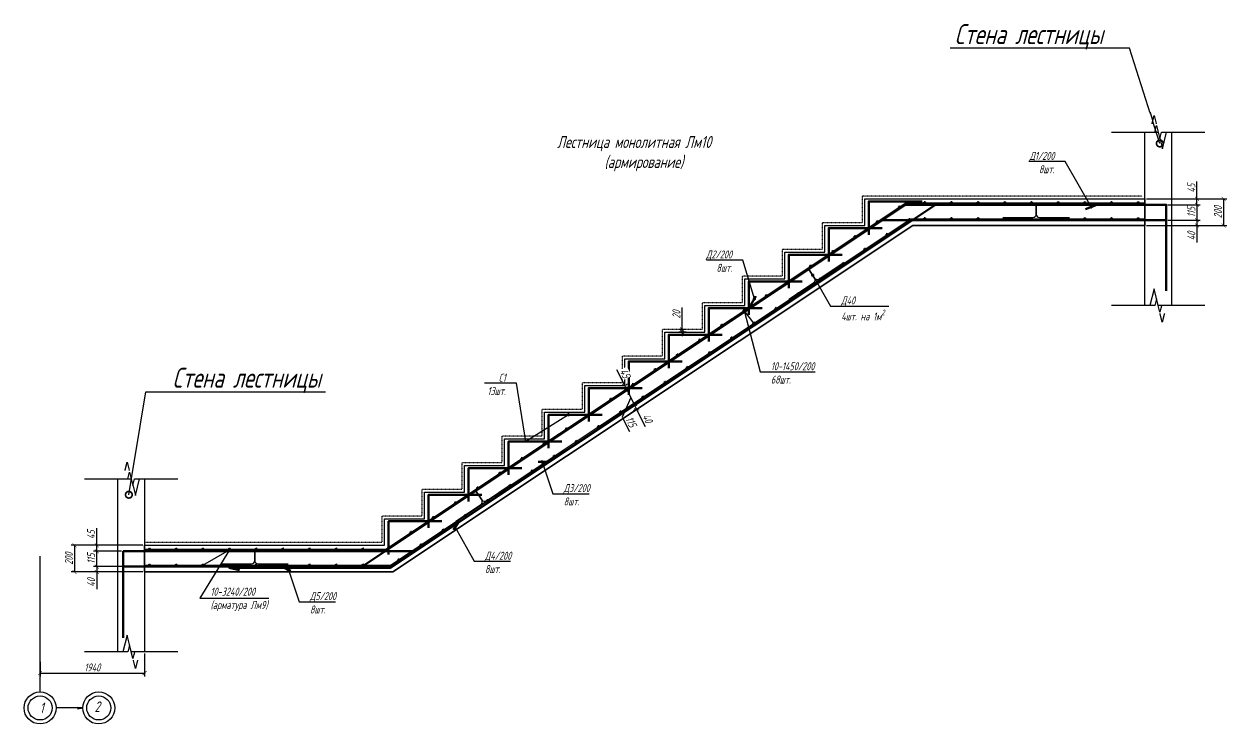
# Model space of a CAD drawing. Header units: millimetres. Extents: x 645 to 249636, y -127504 to 76561.
# Drawn here: x 170179 to 179198, y -13121 to -7870 of the extents above; entities that cross this region are included whole.
import ezdxf
from ezdxf import colors
from ezdxf.entities.mleader import LeaderData, LeaderLine
from ezdxf.math import Vec2, Vec3

# ---------------------------------------------------------------- set-up
doc = ezdxf.new("R2010")
doc.units = ezdxf.units.MM
doc.linetypes.add('JIS_02_1.0', pattern=[2, 1, -1])
doc.linetypes.add('Штрихпунктирная', pattern=[11, 6, -2, 1, -2])
doc.layers.get('Defpoints').update_dxf_attribs({"color": 8})
for name, color, linetype, lineweight in [('Обозначение', 94, 'Continuous', 25), ('Обозначения', 82, 'Continuous', 25), ('Обозначения @ 20', 82, 'Continuous', 25), ('Обозначения @ 50', 82, 'Continuous', 25), ('Основная', 7, 'Continuous', 60)]:
    doc.layers.add(name, color=color, linetype=linetype, lineweight=lineweight)
doc.layers.add('пол', color=7, linetype='JIS_02_1.0')
doc.styles.get("Standard").update_dxf_attribs({"font": 'simplex.shx', "width": 0.7, "oblique": 15, "height": 3})
doc.dimstyles.new('Default', dxfattribs={"dimtxt": 3, "dimasz": 1.5, "dimexe": 1.25, "dimexo": 0.625, "dimtad": 1, "dimdec": 0, "dimtxsty": 'Standard', "dimblk": 'ARCHTICK', "dimcen": 2.5, "dimadec": 0, "dimazin": 0, "dimtfac": 1, "dimtdec": 0, "dimtmove": 0, "dimatfit": 3, "dimfxl": 1, "dimarcsym": 0})

# ---------------------------------------------------------------- blocks, each defined once
blk = doc.blocks.new('_DotSmall')
at = {"color": 0, "linetype": 'ByBlock', "const_width": 0.5}
blk.add_lwpolyline([(-0.0625, 0, 1), (0.0625, 0, 1)], format="xyb", close=True, dxfattribs=at)
blk = doc.blocks.new('*U179')
at = {"layer": 'Основная'}
blk.add_circle((50, 0), 5, dxfattribs=at)
blk = doc.blocks.new('*U180')
at = {"layer": 'Обозначение', "color": 0, "linetype": 'ByBlock', "lineweight": -2, "transparency": 16777216}
for p, rotation in [((176783.6, -9215.8), 213.6900675289793), ((176982.1, -9210.8), 180), ((177182.1, -9210.8), 180), ((177382.1, -9210.8), 180), ((177582.1, -9210.8), 180), ((177782.1, -9210.8), 180), ((177982.1, -9210.8), 180), ((178182.1, -9210.8), 180), ((178382.1, -9210.8), 180), ((178582.1, -9210.8), 180), ((176617.2, -9326.7), 213.6900675289793), ((176450.8, -9437.7), 213.6900675289793), ((176284.4, -9548.6), 213.6900675289793), ((176118, -9659.5), 213.6900675289793), ((175951.6, -9770.5), 213.6900675289793), ((175785.2, -9881.4), 213.6900675289793), ((175618.8, -9992.4), 213.6900675289793), ((175452.3, -10103.3), 213.6900675289793), ((175285.9, -10214.2), 213.6900675289793), ((175119.5, -10325.2), 213.6900675289793), ((174953.1, -10436.1), 213.6900675289793), ((174786.7, -10547.1), 213.6900675289793), ((174620.3, -10658), 213.6900675289793), ((174453.9, -10768.9), 213.6900675289793), ((174287.5, -10879.9), 213.6900675289793), ((174121.1, -10990.8), 213.6900675289793), ((173954.7, -11101.8), 213.6900675289793), ((173788.2, -11212.7), 213.6900675289793), ((173621.8, -11323.6), 213.6900675289793), ((173455.4, -11434.6), 213.6900675289793), ((173289, -11545.5), 213.6900675289793), ((173122.6, -11656.5), 213.6900675289793), ((171169.3, -11810.8), 180), ((171369.3, -11810.8), 180), ((171569.3, -11810.8), 180), ((171769.3, -11810.8), 180), ((171969.3, -11810.8), 180), ((172169.3, -11810.8), 180), ((172369.3, -11810.8), 180), ((172569.3, -11810.8), 180), ((172769.3, -11810.8), 180), ((172956.2, -11767.4), 213.6900675289793)]:
    blk.add_blockref('*U179', p, dxfattribs=dict(at, rotation=rotation))
blk = doc.blocks.new('*U181')
at = {"layer": 'Основная'}
blk.add_circle((50, 0), 5, dxfattribs=at)
blk = doc.blocks.new('*U182')
at = {"layer": 'Обозначение', "color": 0, "linetype": 'ByBlock', "lineweight": -2, "transparency": 16777216}
for p, rotation in [((176857.7, -9310.6), 213.6900675289793), ((176982.1, -9330.8), 180), ((177182.1, -9330.8), 180), ((177382.1, -9330.8), 180), ((177582.1, -9330.8), 180), ((177782.1, -9330.8), 180), ((177982.1, -9330.8), 180), ((178182.1, -9330.8), 180), ((178382.1, -9330.8), 180), ((178582.1, -9330.8), 180), ((176691.3, -9421.5), 213.6900675289793), ((176524.9, -9532.5), 213.6900675289793), ((176358.5, -9643.4), 213.6900675289793), ((176192.1, -9754.4), 213.6900675289793), ((176025.7, -9865.3), 213.6900675289793), ((175859.3, -9976.2), 213.6900675289793), ((175692.9, -10087.2), 213.6900675289793), ((175526.5, -10198.1), 213.6900675289793), ((175360.1, -10309.1), 213.6900675289793), ((175193.6, -10420), 213.6900675289793), ((175027.2, -10530.9), 213.6900675289793), ((174860.8, -10641.9), 213.6900675289793), ((174694.4, -10752.8), 213.6900675289793), ((174528, -10863.8), 213.6900675289793), ((174361.6, -10974.7), 213.6900675289793), ((174195.2, -11085.6), 213.6900675289793), ((174028.8, -11196.6), 213.6900675289793), ((173862.4, -11307.5), 213.6900675289793), ((173695.9, -11418.5), 213.6900675289793), ((173529.5, -11529.4), 213.6900675289793), ((173363.1, -11640.3), 213.6900675289793), ((173196.7, -11751.3), 213.6900675289793), ((173030.3, -11862.2), 213.6900675289793), ((171169.3, -11930.8), 180), ((171369.3, -11930.8), 180), ((171569.3, -11930.8), 180), ((171769.3, -11930.8), 180), ((171969.3, -11930.8), 180), ((172169.3, -11930.8), 180), ((172369.3, -11930.8), 180), ((172569.3, -11930.8), 180), ((172769.3, -11930.8), 180)]:
    blk.add_blockref('*U181', p, dxfattribs=dict(at, rotation=rotation))
blk = doc.blocks.new('_ArchTick')
at = {"color": 0, "linetype": 'ByBlock', "const_width": 0.15}
blk.add_lwpolyline([(-0.5, -0.5), (0.5, 0.5)], dxfattribs=at)
blk = doc.blocks.new('*D741')
at = {"layer": 'Defpoints', "color": 0, "transparency": 16777216}
for p in [(178582.1, -9180.8), (178972.9, -9180.8), (178742.1, -9225.8)]:
    blk.add_point(p, dxfattribs=at)
at = {"layer": 'Обозначение', "color": 0, "lineweight": -2, "transparency": 16777216}
for p, q in [((178972.9, -9180.8), (178972.9, -9051.1)), ((178594.6, -9180.8), (178997.9, -9180.8)), ((178972.9, -9225.8), (178972.9, -9180.8)), ((178754.6, -9225.8), (178997.9, -9225.8))]:
    blk.add_line(p, q, dxfattribs=at)
at = {"layer": 'Обозначение', "color": 0, "lineweight": -2, "transparency": 16777216, "xscale": 30, "yscale": 30, "zscale": 30}
for p, rotation in [((178972.9, -9180.8), 90), ((178972.9, -9225.8), 270)]:
    blk.add_blockref('_ArchTick', p, dxfattribs=dict(at, rotation=rotation))
at = {"layer": 'Обозначение', "color": 0, "transparency": 16777216, "insert": (178930.4, -9100.9), "char_height": 60, "attachment_point": 5, "rotation": 90}
blk.add_mtext('45', dxfattribs=at)
blk = doc.blocks.new('*D740')
at = {"layer": 'Defpoints', "color": 0, "transparency": 16777216}
for p in [(178742.1, -9225.8), (178742.1, -9340.8), (178972.9, -9340.8)]:
    blk.add_point(p, dxfattribs=at)
at = {"layer": 'Обозначение', "color": 0, "lineweight": -2, "transparency": 16777216}
for p, q in [((178754.6, -9225.8), (178997.9, -9225.8)), ((178972.9, -9225.8), (178972.9, -9340.8)), ((178754.6, -9340.8), (178997.9, -9340.8))]:
    blk.add_line(p, q, dxfattribs=at)
at = {"layer": 'Обозначение', "color": 0, "lineweight": -2, "transparency": 16777216, "xscale": 30, "yscale": 30, "zscale": 30}
for p, rotation in [((178972.9, -9225.8), 90), ((178972.9, -9340.8), 270)]:
    blk.add_blockref('_ArchTick', p, dxfattribs=dict(at, rotation=rotation))
at = {"layer": 'Обозначение', "color": 0, "transparency": 16777216, "insert": (178930.4, -9280.8), "char_height": 60, "attachment_point": 5, "rotation": 90}
blk.add_mtext('115', dxfattribs=at)
blk = doc.blocks.new('*D739')
at = {"layer": 'Defpoints', "color": 0, "transparency": 16777216}
for p in [(178742.1, -9340.8), (178582.1, -9380.8), (178972.9, -9380.8)]:
    blk.add_point(p, dxfattribs=at)
at = {"layer": 'Обозначение', "color": 0, "lineweight": -2, "transparency": 16777216}
for p, q in [((178754.6, -9340.8), (178997.9, -9340.8)), ((178972.9, -9340.8), (178972.9, -9380.8)), ((178594.6, -9380.8), (178997.9, -9380.8)), ((178972.9, -9380.8), (178972.9, -9509.4))]:
    blk.add_line(p, q, dxfattribs=at)
at = {"layer": 'Обозначение', "color": 0, "lineweight": -2, "transparency": 16777216, "xscale": 30, "yscale": 30, "zscale": 30}
for p, rotation in [((178972.9, -9340.8), 90), ((178972.9, -9380.8), 270)]:
    blk.add_blockref('_ArchTick', p, dxfattribs=dict(at, rotation=rotation))
at = {"layer": 'Обозначение', "color": 0, "transparency": 16777216, "insert": (178930.4, -9460.1), "char_height": 60, "attachment_point": 5, "rotation": 90}
blk.add_mtext('40', dxfattribs=at)
blk = doc.blocks.new('*D738')
at = {"layer": 'Defpoints', "color": 0, "transparency": 16777216}
for p in [(178582.1, -9180.8), (178582.1, -9380.8), (179172.5, -9380.8)]:
    blk.add_point(p, dxfattribs=at)
at = {"layer": 'Обозначение', "color": 0, "lineweight": -2, "transparency": 16777216}
for p, q in [((178594.6, -9180.8), (179197.5, -9180.8)), ((179172.5, -9180.8), (179172.5, -9380.8)), ((178594.6, -9380.8), (179197.5, -9380.8))]:
    blk.add_line(p, q, dxfattribs=at)
at = {"layer": 'Обозначение', "color": 0, "lineweight": -2, "transparency": 16777216, "xscale": 30, "yscale": 30, "zscale": 30}
for p, rotation in [((179172.5, -9180.8), 90), ((179172.5, -9380.8), 270)]:
    blk.add_blockref('_ArchTick', p, dxfattribs=dict(at, rotation=rotation))
at = {"layer": 'Обозначение', "color": 0, "transparency": 16777216, "insert": (179130, -9280.8), "char_height": 60, "attachment_point": 5, "rotation": 90}
blk.add_mtext('200', dxfattribs=at)
blk = doc.blocks.new('*D737')
at = {"layer": 'Defpoints', "color": 0, "transparency": 16777216}
for p in [(175112.2, -10160.8), (175154.9, -10160.8), (175154.9, -10180.8)]:
    blk.add_point(p, dxfattribs=at)
at = {"layer": 'Обозначение', "color": 0, "lineweight": -2, "transparency": 16777216}
for p, q in [((175112.2, -10160.8), (175112.2, -9996.8)), ((175142.4, -10160.8), (175087.2, -10160.8)), ((175142.4, -10180.8), (175087.2, -10180.8)), ((175112.2, -10180.8), (175112.2, -10160.8)), ((175112.2, -10180.8), (175112.2, -10210.8))]:
    blk.add_line(p, q, dxfattribs=at)
at = {"layer": 'Обозначение', "color": 0, "lineweight": -2, "transparency": 16777216, "xscale": 30, "yscale": 30, "zscale": 30}
for p, rotation in [((175112.2, -10160.8), 270), ((175112.2, -10180.8), 90)]:
    blk.add_blockref('_ArchTick', p, dxfattribs=dict(at, rotation=rotation))
at = {"layer": 'Обозначение', "color": 0, "transparency": 16777216, "insert": (175069.7, -10048.8), "char_height": 60, "attachment_point": 5, "rotation": 90}
blk.add_mtext('20', dxfattribs=at)
blk = doc.blocks.new('*D736')
at = {"layer": 'Defpoints', "color": 0, "transparency": 16777216}
for p in [(170723.9, -11780.8), (171082.1, -11780.8), (170922.1, -11825.8)]:
    blk.add_point(p, dxfattribs=at)
at = {"layer": 'Обозначение', "color": 0, "lineweight": -2, "transparency": 16777216}
for p, q in [((170723.9, -11780.8), (170723.9, -11651.1)), ((171069.6, -11780.8), (170698.9, -11780.8)), ((170723.9, -11825.8), (170723.9, -11780.8)), ((170909.6, -11825.8), (170698.9, -11825.8))]:
    blk.add_line(p, q, dxfattribs=at)
at = {"layer": 'Обозначение', "color": 0, "lineweight": -2, "transparency": 16777216, "xscale": 30, "yscale": 30, "zscale": 30}
for p, rotation in [((170723.9, -11780.8), 90), ((170723.9, -11825.8), 270)]:
    blk.add_blockref('_ArchTick', p, dxfattribs=dict(at, rotation=rotation))
at = {"layer": 'Обозначение', "color": 0, "transparency": 16777216, "insert": (170681.4, -11700.9), "char_height": 60, "attachment_point": 5, "rotation": 90}
blk.add_mtext('45', dxfattribs=at)
blk = doc.blocks.new('*D735')
at = {"layer": 'Defpoints', "color": 0, "transparency": 16777216}
for p in [(171082.1, -11780.8), (170557.1, -11980.8), (171082.1, -11980.8)]:
    blk.add_point(p, dxfattribs=at)
at = {"layer": 'Обозначение', "color": 0, "lineweight": -2, "transparency": 16777216}
for p, q in [((171069.6, -11780.8), (170532.1, -11780.8)), ((170557.1, -11780.8), (170557.1, -11980.8)), ((171069.6, -11980.8), (170532.1, -11980.8))]:
    blk.add_line(p, q, dxfattribs=at)
at = {"layer": 'Обозначение', "color": 0, "lineweight": -2, "transparency": 16777216, "xscale": 30, "yscale": 30, "zscale": 30}
for p, rotation in [((170557.1, -11780.8), 90), ((170557.1, -11980.8), 270)]:
    blk.add_blockref('_ArchTick', p, dxfattribs=dict(at, rotation=rotation))
at = {"layer": 'Обозначение', "color": 0, "transparency": 16777216, "insert": (170514.6, -11880.8), "char_height": 60, "attachment_point": 5, "rotation": 90}
blk.add_mtext('200', dxfattribs=at)
blk = doc.blocks.new('*U345')
at = {"color": 0, "linetype": 'ByBlock', "lineweight": -2}
for points in [[(0, 5), (-3, 5), (-3, 1.25), (0, 1.25)], [(0, -5), (-3, -5), (-3, -1.25), (0, -1.25)]]:
    blk.add_wipeout(points, dxfattribs=at)
blk.add_wipeout([(-3, -1.25), (0, -1.25), (-2.5, -0.62), (2.5, 0.62), (0, 1.25), (-3, 1.25)], dxfattribs=at)
at = {"color": 0, "linetype": 'ByBlock', "lineweight": -2, "ltscale": 100}
for points in [[(0, 1.25), (0, 5), (0, 7)], [(0, -1.25), (-2.5, -0.62), (2.5, 0.62), (0, 1.25)], [(0, -7), (0, -5), (0, -1.25)]]:
    blk.add_lwpolyline(points, dxfattribs=at)
blk = doc.blocks.new('*U1170')
at = {"layer": 'Обозначения @ 50', "ltscale": 100, "xscale": 50.00000000000002, "yscale": 50.00000000000002, "zscale": 50.00000000000002, "rotation": 270.0000000000001}
blk.add_blockref('*U345', (170982.2, -11280.8), dxfattribs=at)
at = {"layer": 'Обозначения @ 20', "ltscale": 100, "xscale": 20.00000000000001, "yscale": 20.00000000000001, "zscale": 20.00000000000001, "rotation": 270.0000000000001}
blk.add_blockref('*U345', (170982.2, -11280.8), dxfattribs=at)
blk = doc.blocks.new('*U347')
at = {"color": 0, "linetype": 'ByBlock', "lineweight": -2}
for points in [[(0, 5), (-3, 5), (-3, 1.25), (0, 1.25)], [(0, -5), (-3, -5), (-3, -1.25), (0, -1.25)]]:
    blk.add_wipeout(points, dxfattribs=at)
blk.add_wipeout([(-3, -1.25), (0, -1.25), (-2.5, -0.62), (2.5, 0.62), (0, 1.25), (-3, 1.25)], dxfattribs=at)
at = {"color": 0, "linetype": 'ByBlock', "lineweight": -2, "ltscale": 100}
for points in [[(0, 1.25), (0, 5), (0, 7)], [(0, -1.25), (-2.5, -0.62), (2.5, 0.62), (0, 1.25)], [(0, -7), (0, -5), (0, -1.25)]]:
    blk.add_lwpolyline(points, dxfattribs=at)
blk = doc.blocks.new('*U1171')
at = {"layer": 'Обозначения @ 50', "ltscale": 100, "xscale": 50.00000000000002, "yscale": 50.00000000000002, "zscale": 50.00000000000002, "rotation": 90.00000000000007}
blk.add_blockref('*U347', (170982.1, -12580.8), dxfattribs=at)
at = {"layer": 'Обозначения @ 20', "ltscale": 100, "xscale": 20.00000000000001, "yscale": 20.00000000000001, "zscale": 20.00000000000001, "rotation": 90.00000000000007}
blk.add_blockref('*U347', (170982.1, -12580.8), dxfattribs=at)
blk = doc.blocks.new('*U1172')
at = {"layer": 'Обозначения @ 50', "ltscale": 100, "xscale": 50.00000000000002, "yscale": 50.00000000000002, "zscale": 50.00000000000002, "rotation": 270.0000000000001}
blk.add_blockref('*U345', (178682.2, -8680.8), dxfattribs=at)
at = {"layer": 'Обозначения @ 20', "ltscale": 100, "xscale": 20.00000000000001, "yscale": 20.00000000000001, "zscale": 20.00000000000001, "rotation": 270.0000000000001}
blk.add_blockref('*U345', (178682.2, -8680.8), dxfattribs=at)
blk = doc.blocks.new('*U346')
at = {"color": 0, "linetype": 'ByBlock', "lineweight": -2}
for points in [[(0, 5), (-3, 5), (-3, 1.25), (0, 1.25)], [(0, -5), (-3, -5), (-3, -1.25), (0, -1.25)]]:
    blk.add_wipeout(points, dxfattribs=at)
blk.add_wipeout([(-3, -1.25), (0, -1.25), (-2.5, -0.62), (2.5, 0.62), (0, 1.25), (-3, 1.25)], dxfattribs=at)
at = {"color": 0, "linetype": 'ByBlock', "lineweight": -2, "ltscale": 100}
for points in [[(0, 1.25), (0, 5), (0, 7)], [(0, -1.25), (-2.5, -0.62), (2.5, 0.62), (0, 1.25)], [(0, -7), (0, -5), (0, -1.25)]]:
    blk.add_lwpolyline(points, dxfattribs=at)
blk = doc.blocks.new('*U1173')
at = {"layer": 'Обозначения @ 50', "ltscale": 100, "xscale": 50.00000000000002, "yscale": 50.00000000000002, "zscale": 50.00000000000002, "rotation": 90.00000000000007}
blk.add_blockref('*U346', (178682.1, -9980.8), dxfattribs=at)
at = {"layer": 'Обозначения @ 20', "ltscale": 100, "xscale": 20.00000000000001, "yscale": 20.00000000000001, "zscale": 20.00000000000001, "rotation": 90.00000000000007}
blk.add_blockref('*U346', (178682.1, -9980.8), dxfattribs=at)
blk = doc.blocks.new('*D734')
at = {"layer": 'Defpoints', "color": 0, "transparency": 16777216}
for p in [(170723.9, -11980.8), (170882.1, -11980.8), (171082.1, -11940.8)]:
    blk.add_point(p, dxfattribs=at)
at = {"layer": 'Обозначение', "color": 0, "lineweight": -2, "transparency": 16777216}
for p, q in [((171069.6, -11940.8), (170698.9, -11940.8)), ((170869.6, -11980.8), (170698.9, -11980.8)), ((170723.9, -11940.8), (170723.9, -11980.8)), ((170723.9, -11980.8), (170723.9, -12109.4))]:
    blk.add_line(p, q, dxfattribs=at)
at = {"layer": 'Обозначение', "color": 0, "lineweight": -2, "transparency": 16777216, "xscale": 30, "yscale": 30, "zscale": 30}
for p, rotation in [((170723.9, -11940.8), 90), ((170723.9, -11980.8), 270)]:
    blk.add_blockref('_ArchTick', p, dxfattribs=dict(at, rotation=rotation))
at = {"layer": 'Обозначение', "color": 0, "transparency": 16777216, "insert": (170681.4, -12060.1), "char_height": 60, "attachment_point": 5, "rotation": 90}
blk.add_mtext('40', dxfattribs=at)
blk = doc.blocks.new('*D733')
at = {"layer": 'Defpoints', "color": 0, "transparency": 16777216}
for p in [(170723.9, -11825.8), (170922.1, -11825.8), (171082.1, -11940.8)]:
    blk.add_point(p, dxfattribs=at)
at = {"layer": 'Обозначение', "color": 0, "lineweight": -2, "transparency": 16777216}
for p, q in [((170909.6, -11825.8), (170698.9, -11825.8)), ((170723.9, -11940.8), (170723.9, -11825.8)), ((171069.6, -11940.8), (170698.9, -11940.8))]:
    blk.add_line(p, q, dxfattribs=at)
at = {"layer": 'Обозначение', "color": 0, "lineweight": -2, "transparency": 16777216, "xscale": 30, "yscale": 30, "zscale": 30}
for p, rotation in [((170723.9, -11825.8), 90), ((170723.9, -11940.8), 270)]:
    blk.add_blockref('_ArchTick', p, dxfattribs=dict(at, rotation=rotation))
at = {"layer": 'Обозначение', "color": 0, "transparency": 16777216, "insert": (170681.4, -11880.8), "char_height": 60, "attachment_point": 5, "rotation": 90}
blk.add_mtext('115', dxfattribs=at)
blk = doc.blocks.new('_Open')
at = {"color": 0, "linetype": 'ByBlock', "lineweight": -2}
for p, q in [((-1, 0.17), (0, 0)), ((-1, -0.17), (0, 0)), ((0, 0), (-1, 0))]:
    blk.add_line(p, q, dxfattribs=at)
blk = doc.blocks.new('*D1072')
at = {"layer": 'Defpoints', "color": 0, "transparency": 16777216}
for p in [(171082.1, -12580.8), (170298.8, -12642.5), (171082.1, -12739.4)]:
    blk.add_point(p, dxfattribs=at)
at = {"layer": 'Обозначение', "color": 0, "lineweight": -2, "transparency": 16777216}
for p, q in [((171082.1, -12593.3), (171082.1, -12764.4)), ((170298.8, -12655), (170298.8, -12764.4)), ((170298.8, -12739.4), (171082.1, -12739.4))]:
    blk.add_line(p, q, dxfattribs=at)
at = {"layer": 'Обозначение', "color": 0, "lineweight": -2, "transparency": 16777216, "xscale": 30, "yscale": 30, "zscale": 30, "rotation": 180}
blk.add_blockref('_ArchTick', (170298.8, -12739.4), dxfattribs=at)
at = {"layer": 'Обозначение', "color": 0, "lineweight": -2, "transparency": 16777216, "xscale": 30, "yscale": 30, "zscale": 30}
blk.add_blockref('_ArchTick', (171082.1, -12739.4), dxfattribs=at)
at = {"layer": 'Обозначение', "color": 0, "transparency": 16777216, "insert": (170690.4, -12696.9), "char_height": 60, "attachment_point": 5}
blk.add_mtext('1940', dxfattribs=at)
blk = doc.blocks.new('*D1112')
at = {"layer": 'Defpoints', "color": 0, "transparency": 16777216}
blk.add_point((174699.9, -10616.4), dxfattribs=at)
blk.add_point((174699.9, -10616.4), dxfattribs=at)
at = {"layer": 'Обозначение', "color": 0, "lineweight": -2, "transparency": 16777216}
for p, q in [((174682, -10580.8), (174624, -10464.8)), ((174699.9, -10616.4), (174682, -10580.8)), ((174693.2, -10575.2), (174704.4, -10569.6)), ((174711, -10610.8), (174722.2, -10605.2))]:
    blk.add_line(p, q, dxfattribs=at)
at = {"layer": 'Обозначение', "color": 0, "lineweight": -2, "transparency": 16777216, "xscale": 30, "yscale": 30, "zscale": 30}
for p, rotation in [((174682, -10580.8), 116.5650511767973), ((174699.9, -10616.4), 296.5650511767973)]:
    blk.add_blockref('_ArchTick', p, dxfattribs=dict(at, rotation=rotation))
at = {"layer": 'Обозначение', "color": 0, "transparency": 16777216, "insert": (174684.3, -10490.3), "char_height": 60, "attachment_point": 5, "rotation": 296.56505, "bg_fill": 3, "box_fill_scale": 1.1, "bg_fill_color": 256, "bg_fill_true_color": 13158600, "bg_fill_transparency": 0}
blk.add_mtext('45', dxfattribs=at)
at = {"layer": 'Defpoints', "color": 0, "transparency": 16777216}
blk.add_point((174682, -10580.8), dxfattribs=at)
blk = doc.blocks.new('*D1113')
at = {"layer": 'Defpoints', "color": 0, "transparency": 16777216}
for p in [(174699.9, -10616.4), (174755.8, -10728.2), (174755.8, -10728.2)]:
    blk.add_point(p, dxfattribs=at)
at = {"layer": 'Обозначение', "color": 0, "lineweight": -2, "transparency": 16777216}
for p, q in [((174688.7, -10622), (174677.5, -10627.6)), ((174699.9, -10616.4), (174755.8, -10728.2)), ((174727.8, -10672.3), (174664.1, -10819.7)), ((174664.1, -10819.7), (174717.4, -10926.2)), ((174744.6, -10733.8), (174733.4, -10739.4))]:
    blk.add_line(p, q, dxfattribs=at)
at = {"layer": 'Обозначение', "color": 0, "lineweight": -2, "transparency": 16777216, "xscale": 30, "yscale": 30, "zscale": 30}
for p, rotation in [((174699.9, -10616.4), 116.565051177078), ((174755.8, -10728.2), 296.565051177078)]:
    blk.add_blockref('_ArchTick', p, dxfattribs=dict(at, rotation=rotation))
at = {"layer": 'Обозначение', "color": 0, "transparency": 16777216, "insert": (174728.8, -10853.9), "char_height": 60, "attachment_point": 5, "rotation": 296.56505}
blk.add_mtext('115', dxfattribs=at)
blk = doc.blocks.new('*D1114')
at = {"layer": 'Defpoints', "color": 0, "transparency": 16777216}
for p in [(174755.8, -10728.2), (174771.5, -10759.7), (174771.5, -10759.7)]:
    blk.add_point(p, dxfattribs=at)
at = {"layer": 'Обозначение', "color": 0, "lineweight": -2, "transparency": 16777216}
for p, q in [((174755.8, -10728.2), (174771.5, -10759.7)), ((174744.6, -10733.8), (174733.4, -10739.4)), ((174760.3, -10765.3), (174749.1, -10770.8)), ((174837.3, -10891.3), (174771.5, -10759.7))]:
    blk.add_line(p, q, dxfattribs=at)
at = {"layer": 'Обозначение', "color": 0, "lineweight": -2, "transparency": 16777216, "xscale": 30, "yscale": 30, "zscale": 30}
for p, rotation in [((174755.8, -10728.2), 116.565051177078), ((174771.5, -10759.7), 296.565051177078)]:
    blk.add_blockref('_ArchTick', p, dxfattribs=dict(at, rotation=rotation))
at = {"layer": 'Обозначение', "color": 0, "transparency": 16777216, "insert": (174853.2, -10828.1), "char_height": 60, "attachment_point": 5, "rotation": 296.56505}
blk.add_mtext('40', dxfattribs=at)

msp = doc.modelspace()

# ---------------------------------------------------------------- linework, layer by layer
at = {"layer": 'Defpoints', "color": 8}
for points in [[(171082.113, -11810.783), (172891.123, -11810.783), (176791.123, -9210.783), (178582.109, -9210.783)], [(171082.113, -11820.783), (172894.15, -11820.783), (176794.15, -9220.783), (178582.109, -9220.783)]]:
    msp.add_lwpolyline(points, dxfattribs=at)
at = {"layer": 'Обозначение'}
for p, q in [((172930.484, -11940.783), (176845.484, -9330.783)), ((172933.257, -11944.943), (176854.497, -9330.783))]:
    msp.add_line(p, q, dxfattribs=at)
at = {"layer": 'Обозначение', "linetype": 'Штрихпунктирная', "ltscale": 0.5}
msp.add_line((170298.772, -12881.017), (170298.772, -11861.26), dxfattribs=at)
at = {"layer": 'Обозначение'}
for points in [[(178582.109, -8680.783), (178782.109, -8680.783), (178782.109, -9980.783), (178582.109, -9980.783)], [(170882.113, -11280.783), (171082.113, -11280.783), (171082.113, -12580.783), (170882.113, -12580.783)]]:
    msp.add_lwpolyline(points, close=True, dxfattribs=at)
at = {"layer": 'Обозначение', "color": 6, "ltscale": 5}
msp.add_lwpolyline([(172882.039, -11780.783), (172882.039, -11580.783), (173182.039, -11580.783), (173182.039, -11380.783), (173482.039, -11380.783), (173482.039, -11180.783), (173782.039, -11180.783), (173782.039, -10980.783), (174082.039, -10980.783), (174082.039, -10780.783), (174382.039, -10780.783), (174382.039, -10580.783), (174682.039, -10580.783), (174682.039, -10380.783), (174982.039, -10380.783), (174982.039, -10180.783), (175282.039, -10180.783), (175282.039, -9980.783), (175582.039, -9980.783), (175582.039, -9780.783), (175882.039, -9780.783), (175882.039, -9580.783), (176182.039, -9580.783), (176182.039, -9380.783), (176482.039, -9380.783), (176482.039, -9180.783), (178582.109, -9180.783), (178582.109, -9380.783), (176842.595, -9380.783), (172942.595, -11980.783), (171082.113, -11980.783), (171082.113, -11780.783)], close=True, dxfattribs=at)
at = {"layer": 'Обозначение', "color": 8}
for points in [[(171082.113, -11930.783), (172927.456, -11930.783), (176827.456, -9330.783), (178582.109, -9330.783)], [(171082.113, -11940.783), (172930.484, -11940.783), (176830.484, -9340.783), (178582.109, -9340.783)], [(171082.113, -11980.783), (172942.595, -11980.783), (176842.595, -9380.783), (178582.109, -9380.783)]]:
    msp.add_lwpolyline(points, dxfattribs=at)
at = {"layer": 'Обозначение'}
msp.add_lwpolyline([(171082.113, -11980.783), (172942.595, -11980.783), (176842.595, -9380.783), (178582.109, -9380.783)], dxfattribs=at)
for centre, radius in [((170298.772, -13001.017), 120), ((170738.772, -13001.017), 120), ((170298.772, -13001.017), 90), ((170738.772, -13001.017), 90)]:
    msp.add_circle(centre, radius, dxfattribs=at)
at = {"layer": 'Основная', "color": 30, "true_color": 0xf26722}
msp.add_lwpolyline([(178136.029, -9257.481), (178221.997, -9225.783), (177011.997, -9225.783), (172927.456, -11948.811), (171717.456, -11948.811), (171794.651, -11967.944)], dxfattribs=at)
at = {"layer": 'Основная'}
for points in [[(176912.039, -9200.783), (176512.039, -9200.783), (176512.039, -9450.783)], [(176612.039, -9400.783), (176212.039, -9400.783), (176212.039, -9650.783)], [(176312.039, -9600.783), (175912.039, -9600.783), (175912.039, -9850.783)], [(176012.039, -9800.783), (175612.039, -9800.783), (175612.039, -10050.783)], [(175712.039, -10000.783), (175312.039, -10000.783), (175312.039, -10250.783)], [(175412.039, -10200.783), (175012.039, -10200.783), (175012.039, -10450.783)], [(175112.039, -10400.783), (174712.039, -10400.783), (174712.039, -10650.783)], [(174812.039, -10600.783), (174412.039, -10600.783), (174412.039, -10850.783)], [(174512.039, -10800.783), (174112.039, -10800.783), (174112.039, -11050.783)], [(174212.039, -11000.783), (173812.039, -11000.783), (173812.039, -11250.783)], [(173912.039, -11200.783), (173512.039, -11200.783), (173512.039, -11450.783)], [(173612.039, -11400.783), (173212.039, -11400.783), (173212.039, -11650.783)], [(173312.039, -11600.783), (172912.039, -11600.783), (172912.039, -11850.783)]]:
    msp.add_lwpolyline(points, dxfattribs=at)
at = {"layer": 'Основная', "lineweight": 30}
for points in [[(177518.13, -9320.783), (177743.13, -9320.783, 0.41421356), (177768.13, -9295.783), (177768.13, -9220.783), (177768.13, -9295.783, 0.41421356), (177793.13, -9320.783), (178018.13, -9320.783)], [(175912.226, -9934.927), (176099.437, -9810.12, 0.41421356), (176106.371, -9775.451), (176064.768, -9713.047), (176106.371, -9775.451, 0.41421356), (176141.04, -9782.385), (176328.251, -9657.577)], [(173416.075, -11599.028), (173603.286, -11474.22, 0.41421356), (173610.22, -11439.551), (173568.618, -11377.148), (173610.22, -11439.551, 0.41421356), (173644.889, -11446.485), (173832.1, -11321.678)], [(171658.132, -11919.533), (171883.132, -11919.533, 0.41421356), (171908.132, -11894.533), (171908.132, -11819.533), (171908.132, -11894.533, 0.41421356), (171933.132, -11919.533), (172158.132, -11919.533)]]:
    msp.add_lwpolyline(points, format="xyb", dxfattribs=at)
at = {"layer": 'Основная', "color": 4}
msp.add_lwpolyline([(170922.113, -11825.783), (170922.113, -11940.783), (172930.484, -11940.783), (173438.034, -11602.416), (173397.989, -11663.943)], dxfattribs=at)
at = {"layer": 'пол'}
msp.add_lwpolyline([(178562.109, -9160.783), (176462.039, -9160.783), (176462.039, -9360.783), (176162.039, -9360.783), (176162.039, -9560.783), (175862.039, -9560.783), (175862.039, -9760.783), (175562.039, -9760.783), (175562.039, -9960.783), (175262.039, -9960.783), (175262.039, -10160.783), (174962.039, -10160.783), (174962.039, -10360.783), (174662.039, -10360.783), (174662.039, -10560.783), (174362.039, -10560.783), (174362.039, -10760.783), (174062.039, -10760.783), (174062.039, -10960.783), (173762.039, -10960.783), (173762.039, -11160.783), (173462.039, -11160.783), (173462.039, -11360.783), (173162.039, -11360.783), (173162.039, -11560.783), (172862.039, -11560.783), (172862.039, -11760.783), (171082.113, -11760.783)], dxfattribs=at)

# ---------------------------------------------------------------- block references
at = {"layer": 'Обозначение'}
for name in ['*U180', '*U182']:
    msp.add_blockref(name, (0, 0), dxfattribs=at)

# ---------------------------------------------------------------- texts
at = {"layer": 'Обозначение', "attachment_point": 1}
for s, width, insert, char_height in [('\\pi540.04808;Лестница монолитная Лм10\\P\\pi895.77061;(армирование)', 2497.61817, (173635.223, -8709.646), 90), ('1', 270.73167, (170296.219, -12960.572), 80), ('2', 270.73167, (170707.253, -12951.852), 80)]:
    msp.add_mtext_dynamic_manual_height_columns(s, width=width, gutter_width=300, heights=[0], dxfattribs=dict(at, insert=insert, char_height=char_height))

# ---------------------------------------------------------------- dimensions: what is measured, and where the dimension line sits
at = {"layer": 'Обозначение'}
for base, p1, p2, picture, middle in [((178972.863, -9180.783), (178742.109, -9225.783), (178582.109, -9180.783), '*D741', (178930.363, -9100.924)), ((179172.545, -9380.783), (178582.109, -9180.783), (178582.109, -9380.783), '*D738', (179130.045, -9280.783)), ((178972.863, -9380.783), (178742.109, -9340.783), (178582.109, -9380.783), '*D739', (178930.363, -9460.111)), ((175112.165, -10160.783), (175154.917, -10180.783), (175154.917, -10160.783), '*D737', (175069.665, -10048.776)), ((170723.897, -11780.783), (170922.113, -11825.783), (171082.113, -11780.783), '*D736', (170681.397, -11700.924)), ((170557.073, -11980.783), (171082.113, -11780.783), (171082.113, -11980.783), '*D735', (170514.573, -11880.783)), ((170723.897, -11980.783), (171082.113, -11940.783), (170882.113, -11980.783), '*D734', (170681.397, -12060.111))]:
    dim = msp.add_linear_dim(base=base, p1=p1, p2=p2, angle=90, dimstyle='Default', dxfattribs=at)
    dim.commit()
    dim.dimension.update_dxf_attribs({"geometry": picture, "text_midpoint": middle})
for base, p1, p2, picture, middle in [((178972.863, -9340.783), (178742.109, -9225.783), (178742.109, -9340.783), '*D740', (178972.863, -9280.783)), ((170723.897, -11825.783), (171082.113, -11940.783), (170922.113, -11825.783), '*D733', (170723.897, -11880.783))]:
    dim = msp.add_linear_dim(base=base, p1=p1, p2=p2, angle=90, dimstyle='Default', override={"dimtmove": 1}, dxfattribs=at)
    dim.commit()
    dim.dimension.update_dxf_attribs({"geometry": picture, "text_midpoint": middle, "dimtype": 160})
dim = msp.add_linear_dim(base=(174771.482, -10759.669), p1=(174755.765, -10728.233), p2=(174771.482, -10759.669), angle=116.5650512, text='40', dimstyle='Default', dxfattribs=at)
dim.commit()
dim.dimension.update_dxf_attribs({"geometry": '*D1114', "text_midpoint": (174869.461, -10820.032), "dimtype": 160})

# ---------------------------------------------------------------- leaders
at = {"layer": 'Defpoints'}
ml = msp.add_multileader_mtext('Standard', dxfattribs=at)
ml.set_content('10-3240/200^J(арматура Лм9)', color=256)
ml.set_leader_properties()
ml.set_arrow_properties(name='DOTSMALL')
ml.build(insert=Vec2(0, 0))
ml.multileader.update_dxf_attribs({"text_left_attachment_type": 6, "text_right_attachment_type": 6, "dogleg_length": 2, "arrow_head_size": 40, "scale": 20})
ctx = ml.context
ctx.base_point, ctx.scale, ctx.char_height, ctx.arrow_head_size, ctx.landing_gap_size, ctx.plane_origin = Vec3(171536.771, -12178.4), 20, 60, 40, 40, Vec3(171519.325, -11930.783)
ctx.left_attachment, ctx.right_attachment = 6, 6
notes = []
notes.append((ctx, [(0, (1, 1, 0), (171496.771, -12178.4), (1, 0), 40, [(1, [(171519.325, -11930.783), (171718.009, -11815.607)], 0, [])])]))
ctx.mtext.insert, ctx.mtext.flow_direction = Vec3(171576.771, -12098.4), 5
at = {"layer": 'Обозначение'}
ml = msp.add_multileader_mtext('Standard', dxfattribs=at)
ml.set_content('Д1/200^J8шт.', color=256)
ml.set_leader_properties()
ml.set_arrow_properties(name='DOTSMALL')
ml.build(insert=Vec2(0, 0))
ml.multileader.update_dxf_attribs({"text_left_attachment_type": 6, "text_right_attachment_type": 6, "dogleg_length": 2, "arrow_head_size": 40, "scale": 20})
ctx = ml.context
ctx.base_point, ctx.scale, ctx.char_height, ctx.arrow_head_size, ctx.landing_gap_size, ctx.plane_origin = Vec3(177622.219, -8901.057), 20, 60, 40, 40, Vec3(177003.854, -9526.819)
ctx.left_attachment, ctx.right_attachment, ctx.text_align_type = 6, 6, 2
notes.append((ctx, [(1, (1, 1, 0), (177984.296, -8901.057), (-1, 0), 40, [(0, [(178179.013, -9241.632)], 0, [])])]))
ctx.mtext.insert, ctx.mtext.alignment, ctx.mtext.flow_direction = Vec3(177904.296, -8829.057), 3, 5
ml = msp.add_multileader_mtext('Standard', dxfattribs=at)
ml.set_content('Д2/200^J8шт.', color=256)
ml.set_leader_properties()
ml.set_arrow_properties(name='DOTSMALL')
ml.build(insert=Vec2(0, 0))
ml.multileader.update_dxf_attribs({"text_left_attachment_type": 6, "text_right_attachment_type": 6, "dogleg_length": 2, "arrow_head_size": 40, "scale": 20})
ctx = ml.context
ctx.base_point, ctx.scale, ctx.char_height, ctx.arrow_head_size, ctx.landing_gap_size, ctx.plane_origin = Vec3(175197.002, -9640.516), 20, 60, 40, 40, Vec3(176292.804, -9968.378)
ctx.left_attachment, ctx.right_attachment, ctx.text_align_type = 6, 6, 2
notes.append((ctx, [(1, (1, 1, 0), (175567.079, -9640.516), (-1, 0), 40, [(0, [(175654.708, -9931.35)], 0, [])])]))
ctx.mtext.insert, ctx.mtext.alignment, ctx.mtext.flow_direction = Vec3(175487.079, -9568.516), 3, 5
ml = msp.add_multileader_mtext('Standard', dxfattribs=at)
ml.set_content('\\A1;Д40^J4шт. на 1м{\\H0.7x;\\S2^ ;}', color=256)
ml.set_leader_properties()
ml.set_arrow_properties(name='DOTSMALL')
ml.build(insert=Vec2(0, 0))
ml.multileader.update_dxf_attribs({"text_left_attachment_type": 6, "text_right_attachment_type": 6, "dogleg_length": 2, "arrow_head_size": 40, "scale": 20})
ctx = ml.context
ctx.base_point, ctx.scale, ctx.char_height, ctx.arrow_head_size, ctx.landing_gap_size, ctx.plane_origin = Vec3(176264.559, -9985.223), 20, 60, 40, 40, Vec3(176091.975, -9753.856)
ctx.left_attachment, ctx.right_attachment = 6, 6
notes.append((ctx, [(0, (1, 1, 0), (176224.559, -9985.223), (1, 0), 40, [(0, [(176091.975, -9753.856)], 0, [])])]))
ctx.mtext.insert, ctx.mtext.flow_direction = Vec3(176304.559, -9913.223), 5
ml = msp.add_multileader_mtext('Standard', dxfattribs=at)
ml.set_content('10-1450/200^J68шт.', color=256)
ml.set_leader_properties()
ml.set_arrow_properties(name='DOTSMALL')
ml.build(insert=Vec2(0, 0))
ml.multileader.update_dxf_attribs({"text_left_attachment_type": 6, "text_right_attachment_type": 6, "dogleg_length": 2, "arrow_head_size": 40, "scale": 20})
ctx = ml.context
ctx.base_point, ctx.scale, ctx.char_height, ctx.arrow_head_size, ctx.landing_gap_size, ctx.plane_origin = Vec3(175737.925, -10479.24), 20, 60, 40, 40, Vec3(175651.268, -10114.908)
ctx.left_attachment, ctx.right_attachment = 6, 6
notes.append((ctx, [(1, (1, 1, 0), (175697.925, -10479.24), (1, 0), 40, [(1, [(175651.268, -10114.908), (175577.15, -10020.099)], 0, [])])]))
ctx.mtext.insert, ctx.mtext.flow_direction = Vec3(175777.925, -10407.24), 5
ml = msp.add_multileader_mtext('Standard', dxfattribs=at)
ml.set_content('С1^J13шт.', color=256)
ml.set_leader_properties()
ml.set_arrow_properties(name='DOTSMALL')
ml.build(insert=Vec2(0, 0))
ml.multileader.update_dxf_attribs({"text_left_attachment_type": 6, "text_right_attachment_type": 6, "dogleg_length": 2, "arrow_head_size": 40, "scale": 20})
ctx = ml.context
ctx.base_point, ctx.scale, ctx.char_height, ctx.arrow_head_size, ctx.landing_gap_size, ctx.plane_origin = Vec3(173571.265, -10565.303), 20, 60, 40, 40, Vec3(174260.456, -10800.783)
ctx.left_attachment, ctx.right_attachment, ctx.text_align_type = 6, 6, 2
notes.append((ctx, [(0, (1, 1, 0), (173870.031, -10565.303), (-1, 0), 40, [(1, [(174260.456, -10800.783), (173941.018, -11000.783)], 0, [])])]))
ctx.mtext.insert, ctx.mtext.alignment, ctx.mtext.flow_direction = Vec3(173790.031, -10493.303), 3, 5
ml = msp.add_multileader_mtext('Standard', dxfattribs=at)
ml.set_content('Д3/200^J8шт.', color=256)
ml.set_leader_properties()
ml.set_arrow_properties(name='DOTSMALL')
ml.build(insert=Vec2(0, 0))
ml.multileader.update_dxf_attribs({"text_left_attachment_type": 6, "text_right_attachment_type": 6, "dogleg_length": 2, "arrow_head_size": 40, "scale": 20})
ctx = ml.context
ctx.base_point, ctx.scale, ctx.char_height, ctx.arrow_head_size, ctx.landing_gap_size, ctx.plane_origin = Vec3(174184.569, -11393.724), 20, 60, 40, 40, Vec3(174070.08, -11147.525)
ctx.left_attachment, ctx.right_attachment = 6, 6
notes.append((ctx, [(0, (1, 1, 0), (174144.569, -11393.724), (1, 0), 40, [(0, [(174063.009, -11154.596)], 0, [])])]))
ctx.mtext.insert, ctx.mtext.flow_direction = Vec3(174224.569, -11321.724), 5
ml = msp.add_multileader_mtext('Standard', dxfattribs=at)
ml.set_content('Д4/200^J8шт.', color=256)
ml.set_leader_properties()
ml.set_arrow_properties(name='DOTSMALL')
ml.build(insert=Vec2(0, 0))
ml.multileader.update_dxf_attribs({"text_left_attachment_type": 6, "text_right_attachment_type": 6, "dogleg_length": 2, "arrow_head_size": 40, "scale": 20})
ctx = ml.context
ctx.base_point, ctx.scale, ctx.char_height, ctx.arrow_head_size, ctx.landing_gap_size, ctx.plane_origin = Vec3(173594.081, -11900.643), 20, 60, 40, 40, Vec3(174054.365, -11601.454)
ctx.left_attachment, ctx.right_attachment = 6, 6
notes.append((ctx, [(0, (1, 1, 0), (173554.081, -11900.643), (1, 0), 40, [(0, [(173410.404, -11644.868)], 0, [])])]))
ctx.mtext.insert, ctx.mtext.flow_direction = Vec3(173634.081, -11828.643), 5
ml = msp.add_multileader_mtext('Standard', dxfattribs=at)
ml.set_content('Д5/200^J8шт.', color=256)
ml.set_leader_properties()
ml.set_arrow_properties(name='DOTSMALL')
ml.build(insert=Vec2(0, 0))
ml.multileader.update_dxf_attribs({"text_left_attachment_type": 6, "text_right_attachment_type": 6, "dogleg_length": 2, "arrow_head_size": 40, "scale": 20})
ctx = ml.context
ctx.base_point, ctx.scale, ctx.char_height, ctx.arrow_head_size, ctx.landing_gap_size, ctx.plane_origin = Vec3(172281.943, -12204.189), 20, 60, 40, 40, Vec3(172167.454, -11957.99)
ctx.left_attachment, ctx.right_attachment = 6, 6
notes.append((ctx, [(0, (1, 1, 0), (172241.943, -12204.189), (1, 0), 40, [(0, [(172160.383, -11965.061)], 0, [])])]))
ctx.mtext.insert, ctx.mtext.flow_direction = Vec3(172321.943, -12132.189), 5
ml = msp.add_multileader_mtext('Standard', dxfattribs=at)
ml.set_content('', color=256)
ml.set_leader_properties()
ml.set_arrow_properties(name='OPEN')
ml.build(insert=Vec2(0, 0))
ml.multileader.update_dxf_attribs({"text_left_attachment_type": 6, "text_right_attachment_type": 6, "dogleg_length": 2, "arrow_head_size": 40, "scale": 100})
ctx = ml.context
ctx.base_point, ctx.scale, ctx.char_height, ctx.arrow_head_size, ctx.landing_gap_size, ctx.plane_origin = Vec3(170377.529, -13001.017), 100, 60, 40, 40, Vec3(170618.772, -13001.017)
ctx.left_attachment, ctx.right_attachment, ctx.text_align_type = 6, 6, 2
notes.append((ctx, [(0, (1, 1, 0), (170486.099, -13001.017), (-1, 0), 28.57, [(0, [(170618.772, -13001.017)], 0, [])])]))
ctx.mtext.insert, ctx.mtext.alignment, ctx.mtext.flow_direction = Vec3(170417.529, -12941.017), 3, 5
for ctx, leaders in notes:
    for number, flags, end, landing, length, lines in leaders:
        leader = LeaderData()
        leader.index, (leader.has_last_leader_line, leader.has_dogleg_vector, leader.attachment_direction) = number, flags
        leader.last_leader_point, leader.dogleg_vector, leader.dogleg_length = Vec3(end), Vec3(landing), length
        for number, points, colour, breaks in lines:
            line = LeaderLine()
            line.index, line.vertices, line.color, line.breaks = number, Vec3.list(points), colors.encode_raw_color(colour), breaks
            leader.lines.append(line)
        ctx.leaders.append(leader)

# ---------------------------------------------------------------- next in the draw order: block references
at = {"layer": 'Обозначения'}
for name in ['*U1172', '*U1173', '*U1170', '*U1171']:
    msp.add_blockref(name, (0, 0), dxfattribs=at)

# ---------------------------------------------------------------- next in the draw order: linework, layer by layer
at = {"layer": 'Основная', "color": 4}
msp.add_lwpolyline([(178742.109, -9225.783), (178742.109, -9340.783), (176614.15, -9340.783), (172714.15, -11940.783), (172104.15, -11940.783), (172179.116, -11973.148)], dxfattribs=at)
at = {"layer": 'Основная', "color": 2}
for points in [[(175665.669, -9912.619), (175607.635, -10011.793), (176786.65, -9225.783), (178742.109, -9225.783), (178742.109, -9870.783)], [(174033.282, -11154.596), (174118.778, -11154.596), (173111.997, -11825.783), (170922.113, -11825.783), (170922.113, -12475.783)]]:
    msp.add_lwpolyline(points, dxfattribs=at)

# ---------------------------------------------------------------- next in the draw order: dimensions: what is measured, and where the dimension line sits
at = {"layer": 'Обозначение'}
dim = msp.add_linear_dim(base=(171082.113, -12739.449), p1=(170298.772, -12642.528), p2=(171082.113, -12580.783), text='1940', dimstyle='Default', dxfattribs=at)
dim.commit()
dim.dimension.update_dxf_attribs({"geometry": '*D1072', "text_midpoint": (170690.442, -12696.949)})

# ---------------------------------------------------------------- next in the draw order: leaders
ml = msp.add_multileader_mtext('Standard', dxfattribs=at)
ml.set_content('Стена лестницы', color=256)
ml.set_leader_properties()
ml.set_arrow_properties(name='DOTSMALL')
ml.build(insert=Vec2(0, 0))
ml.multileader.update_dxf_attribs({"text_left_attachment_type": 6, "text_right_attachment_type": 6, "dogleg_length": 2, "arrow_head_size": 100, "scale": 50})
ctx = ml.context
ctx.base_point, ctx.scale, ctx.char_height, ctx.arrow_head_size, ctx.landing_gap_size, ctx.plane_origin = Vec3(176780.869, -8050.261), 50, 150, 100, 100, Vec3(178691.535, -8669.712)
ctx.left_attachment, ctx.right_attachment, ctx.text_align_type = 6, 6, 2
notes = []
notes.append((ctx, [(0, (1, 1, 0), (178468.095, -8050.261), (-1, 0), 100, [(0, [(178694.285, -8765.459)], 0, [])])]))
ctx.mtext.insert, ctx.mtext.alignment, ctx.mtext.flow_direction = Vec3(178268.095, -7870.261), 3, 5
ml = msp.add_multileader_mtext('Standard', dxfattribs=at)
ml.set_content('Стена лестницы', color=256)
ml.set_leader_properties()
ml.set_arrow_properties(name='DOTSMALL')
ml.build(insert=Vec2(0, 0))
ml.multileader.update_dxf_attribs({"text_left_attachment_type": 6, "text_right_attachment_type": 6, "dogleg_length": 2, "arrow_head_size": 100, "scale": 50})
ctx = ml.context
ctx.base_point, ctx.scale, ctx.char_height, ctx.arrow_head_size, ctx.landing_gap_size, ctx.plane_origin = Vec3(171191.608, -10627.972), 50, 150, 100, 100, Vec3(170963.509, -11317.441)
ctx.left_attachment, ctx.right_attachment = 6, 6
notes.append((ctx, [(0, (1, 1, 0), (171091.608, -10627.972), (1, 0), 100, [(0, [(170964.475, -11401.044)], 0, [])])]))
ctx.mtext.insert, ctx.mtext.flow_direction = Vec3(171291.608, -10447.972), 5
for ctx, leaders in notes:
    for number, flags, end, landing, length, lines in leaders:
        leader = LeaderData()
        leader.index, (leader.has_last_leader_line, leader.has_dogleg_vector, leader.attachment_direction) = number, flags
        leader.last_leader_point, leader.dogleg_vector, leader.dogleg_length = Vec3(end), Vec3(landing), length
        for number, points, colour, breaks in lines:
            line = LeaderLine()
            line.index, line.vertices, line.color, line.breaks = number, Vec3.list(points), colors.encode_raw_color(colour), breaks
            leader.lines.append(line)
        ctx.leaders.append(leader)

# ---------------------------------------------------------------- next in the draw order: dimensions: what is measured, and where the dimension line sits
dim = msp.add_aligned_dim(p1=(174682.039, -10580.783), p2=(174699.863, -10616.43), distance=0, text='45', dimstyle='Default', override={"dimjust": 1, "dimtfill": 1}, dxfattribs=at)
dim.commit()
dim.dimension.update_dxf_attribs({"geometry": '*D1112', "text_midpoint": (174684.339, -10490.349)})

# ---------------------------------------------------------------- next in the draw order: dimensions: what is measured, and where the dimension line sits
dim = msp.add_linear_dim(base=(174755.765, -10728.233), p1=(174699.863, -10616.43), p2=(174755.765, -10728.233), angle=116.5650512, text='115', dimstyle='Default', dxfattribs=at)
dim.commit()
dim.dimension.update_dxf_attribs({"geometry": '*D1113', "text_midpoint": (174669.732, -10830.859), "dimtype": 160})

doc.saveas('drawing.dxf')
